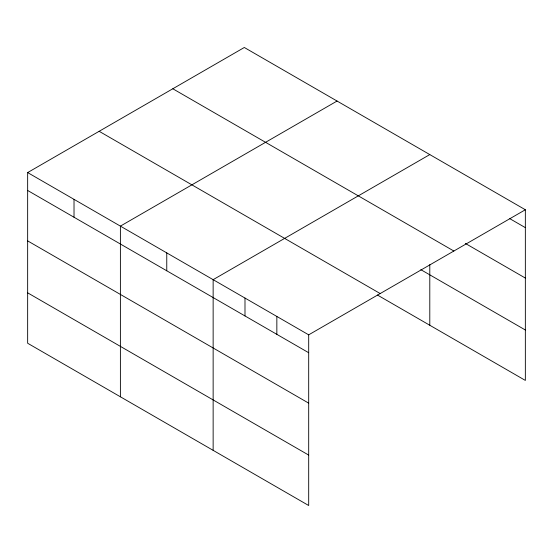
<?xml version="1.0" encoding="UTF-8"?>
<svg xmlns="http://www.w3.org/2000/svg" width="553" height="553" viewBox="0 0 553 553"><rect width="100%" height="100%" fill="white"/><g stroke="black" fill="none" stroke-linecap="round" stroke-linejoin="round"><path stroke-width="0.83" d="M308.692 403.144L308.692 334.835L27.65 172.577L27.65 343.247L308.692 505.511L308.692 403.144L27.65 240.887M27.65 172.577L244.308 47.489L525.35 209.753L525.35 380.423L377.436 295.026M337.054 101.04L120.395 226.122L120.395 396.791M429.792 154.584L213.14 279.666L213.14 450.342M308.692 334.835L525.35 209.753M509.797 218.663L525.35 227.642M465.35 243.424L525.35 278.062M172.812 88.77L453.854 251.027M420.819 269.657L525.35 330.003M99.146 131.296L380.188 293.56M27.65 190.467L308.692 352.731M27.65 292.834L308.692 455.091M429.792 264.617L429.792 325.254M276.846 316.447L276.846 334.337M244.993 298.06L244.993 315.95M166.764 252.894L166.764 270.79M74.019 199.35L74.019 217.239"/></g></svg>
